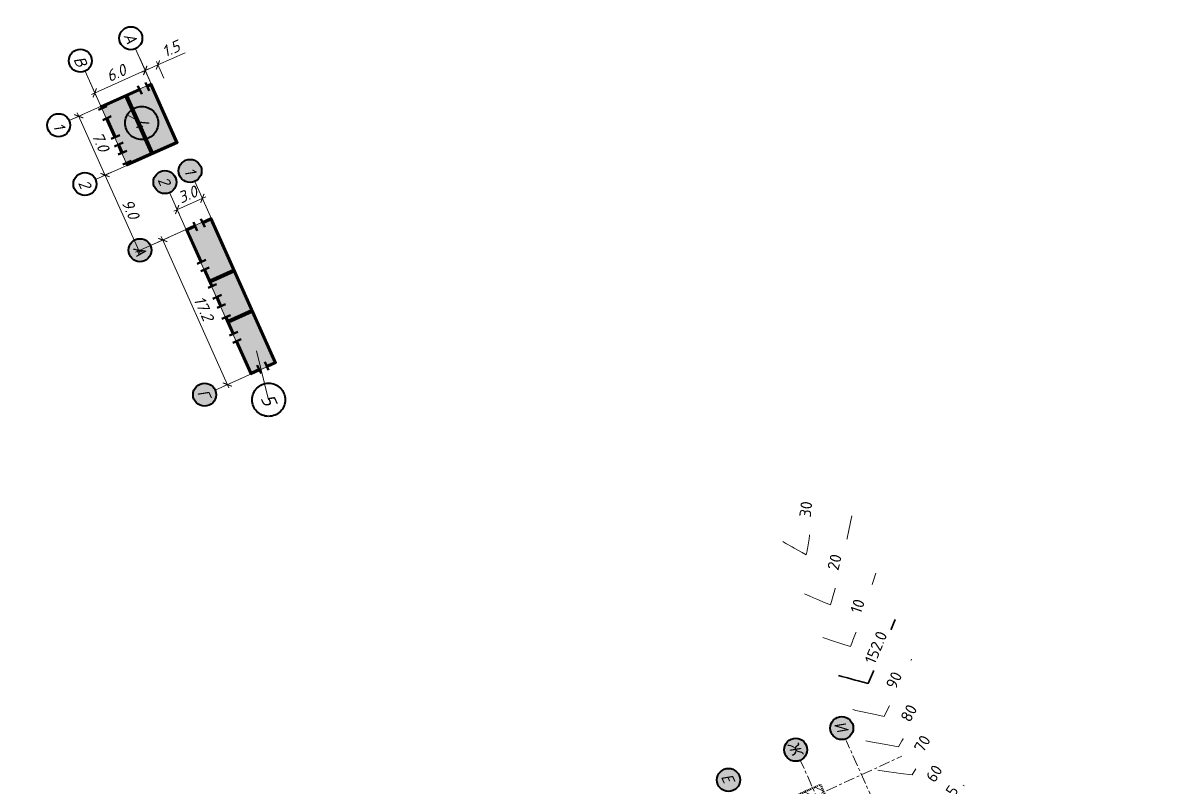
# Model space of a CAD drawing. Extents: x 9571 to 9933, y 11152 to 12208.
# Drawn here: x 9570.5 to 9695.4, y 12124.5 to 12207.5 of the extents above; entities that cross this region are included whole.
import ezdxf
from ezdxf import colors
from ezdxf.entities.mleader import LeaderData, LeaderLine
from ezdxf.enums import TextEntityAlignment as Align
from ezdxf.math import Vec2, Vec3

# ---------------------------------------------------------------- set-up
doc = ezdxf.new("R2010")
doc.units = 0
for name, pattern in [('ADSK_Линия сетки', [21, 12, -3, 3, -3]), ('Cплошная', [0]), ('осевая', [50.800000000000004, 31.75, -6.35, 6.35, -6.35]), ('Сверху', [3.96875, 2.38125, -1.5875])]:
    doc.linetypes.add(name, pattern=pattern)
doc.layers.add('prs_goriz doroga', color=11, linetype='Continuous', lineweight=15)
doc.layers.add('МГТ_ГП_ГЕНПЛАН', color=7, linetype='Continuous', lineweight=35)
for name, color, linetype, lineweight, true_color in [('МГТ_ГП_ЗДАНИЯ', 12, 'Continuous', 50, 0xbd0000), ('МГТ_ГП_ОСИ', 12, 'осевая', 20, 0xbd0000), ('МГТ_ГП_ПОР_СТЦентр', 12, 'осевая', 20, 0xbd0000)]:
    doc.layers.add(name, color=color, linetype=linetype, lineweight=lineweight, true_color=true_color)
doc.layers.add('МГТ_ГП_размеры', color=7, linetype='Continuous')
doc.styles.get("Standard").update_dxf_attribs({"font": 'arial.ttf'})
doc.styles.add('ГП', font='isocpeui.ttf')
doc.styles.add('СПДС', font='isocpeur.ttf')
doc.dimstyles.new('ГП_1000', dxfattribs={"dimscale": 0.5, "dimtxt": 2.5, "dimasz": 1.5, "dimexe": 0.8, "dimexo": 0, "dimgap": 0.8, "dimtad": 1, "dimdec": 1, "dimzin": 0, "dimdsep": 46, "dimtxsty": 'ГП', "dimblk": 'ARCHTICK', "dimcen": 3, "dimdle": 0.8, "dimclrd": 7, "dimclre": 7, "dimclrt": 7, "dimaunit": 1, "dimadec": 0, "dimazin": 0, "dimtfac": 1, "dimtdec": 1, "dimtmove": 0, "dimatfit": 3, "dimfxl": 0.18, "dimtolj": 1, "dimtzin": 0, "dimlwd": 18, "dimlwe": 18, "dimarcsym": 0})

# ---------------------------------------------------------------- blocks, each defined once
blk = doc.blocks.new('_ArchTick')
at = {"color": 0, "linetype": 'ByBlock', "const_width": 0.15}
blk.add_lwpolyline([(-0.5, -0.5), (0.5, 0.5)], dxfattribs=at)
blk = doc.blocks.new('*D140')
at = {"layer": 'МГТ_ГП_размеры', "color": 7, "linetype": 'Continuous', "lineweight": 18, "transparency": 16777216}
for p, q in [((-1.862329418798255, 3.00000000000364), (-2.781290754638941, 3.00000000000364)), ((-2.381290754638941, 3.40000000000364), (-2.38129075463894, -0.4000000000036382)), ((-1.862329418796436, -3.637978807091715e-12), (-2.78129075463894, -3.638126587345549e-12))]:
    blk.add_line(p, q, dxfattribs=at)
at = {"layer": 'МГТ_ГП_размеры', "color": 7, "lineweight": 18, "transparency": 16777216, "xscale": 0.75, "yscale": 0.75, "zscale": 0.75}
for p, rotation in [((-2.381290754638941, 3.00000000000364), 90), ((-2.38129075463894, -3.638062262439562e-12), 270)]:
    blk.add_blockref('_ArchTick', p, dxfattribs=dict(at, rotation=rotation))
at = {"layer": 'МГТ_ГП_размеры', "color": 7, "transparency": 16777216, "insert": (-3.40629075463894, 1.700000000004366), "char_height": 1.25, "attachment_point": 5, "rotation": 90, "style": 'ГП'}
blk.add_mtext('\\A1;3.0', dxfattribs=at)
blk = doc.blocks.new('*D141')
at = {"layer": 'МГТ_ГП_размеры', "color": 7, "linetype": 'Continuous', "lineweight": 18, "transparency": 16777216}
for p, q in [((0, -1.138016769240494), (-1.250310899859156e-16, -3.179929426391391)), ((17.19999999999891, -1.138016769244132), (17.19999999999891, -3.179929426391391)), ((-0.4000000000000001, -2.779929426391391), (17.59999999999891, -2.779929426391391))]:
    blk.add_line(p, q, dxfattribs=at)
at = {"layer": 'МГТ_ГП_размеры', "color": 7, "lineweight": 18, "transparency": 16777216, "xscale": 0.75, "yscale": 0.75, "zscale": 0.75, "rotation": 180}
blk.add_blockref('_ArchTick', (-1.005381540029686e-16, -2.779929426391391), dxfattribs=at)
at = {"layer": 'МГТ_ГП_размеры', "color": 7, "lineweight": 18, "transparency": 16777216, "xscale": 0.75, "yscale": 0.75, "zscale": 0.75}
blk.add_blockref('_ArchTick', (17.19999999999891, -2.779929426391391), dxfattribs=at)
at = {"layer": 'МГТ_ГП_размеры', "color": 7, "transparency": 16777216, "insert": (8.599999999999454, -1.746880183967148), "char_height": 1.25, "attachment_point": 5, "style": 'ГП'}
blk.add_mtext('\\A1;17.2', dxfattribs=at)
blk = doc.blocks.new('*D135')
at = {"layer": 'МГТ_ГП_размеры', "color": 7, "linetype": 'Continuous', "lineweight": 18, "transparency": 16777216}
for p, q in [((1.083311613576605e-15, -2.156540570031211), (1.242814127786238e-15, -3.024831815695868)), ((7.000000000000002, -2.15654057002757), (7.000000000000002, -3.024831815695866)), ((-0.3999999999999989, -2.624831815695868), (7.400000000000002, -2.624831815695866))]:
    blk.add_line(p, q, dxfattribs=at)
at = {"layer": 'МГТ_ГП_размеры', "color": 7, "lineweight": 18, "transparency": 16777216, "xscale": 0.75, "yscale": 0.75, "zscale": 0.75, "rotation": 179.9999999999999}
blk.add_blockref('_ArchTick', (1.169335319837397e-15, -2.624831815695868), dxfattribs=at)
at = {"layer": 'МГТ_ГП_размеры', "color": 7, "lineweight": 18, "transparency": 16777216, "xscale": 0.75, "yscale": 0.75, "zscale": 0.75}
blk.add_blockref('_ArchTick', (7.000000000000002, -2.624831815695866), dxfattribs=at)
at = {"layer": 'МГТ_ГП_размеры', "color": 7, "transparency": 16777216, "insert": (3.500000000000001, -1.591782573271626), "char_height": 1.25, "attachment_point": 5, "style": 'ГП'}
blk.add_mtext('\\A1;7.0', dxfattribs=at)
blk = doc.blocks.new('*D136')
at = {"layer": 'МГТ_ГП_размеры', "color": 7, "linetype": 'Continuous', "lineweight": 18, "transparency": 16777216}
for p, q in [((-1.608819699751619, -0.4000000000036384), (-1.608819699751621, 6.399999999998181)), ((-3.043874447508644, 5.99999999999818), (-1.208819699751621, 5.999999999998181)), ((-3.043874447509551, -3.638654682990852e-12), (-1.208819699751619, -3.638359583680525e-12))]:
    blk.add_line(p, q, dxfattribs=at)
at = {"layer": 'МГТ_ГП_размеры', "color": 7, "lineweight": 18, "transparency": 16777216, "xscale": 0.75, "yscale": 0.75, "zscale": 0.75}
for p, rotation in [((-1.608819699751621, 5.999999999998181), 90), ((-1.608819699751619, -3.638423908586512e-12), 270)]:
    blk.add_blockref('_ArchTick', p, dxfattribs=dict(at, rotation=rotation))
at = {"layer": 'МГТ_ГП_размеры', "color": 7, "transparency": 16777216, "insert": (-2.633819699751619, 2.999999999997271), "char_height": 1.25, "attachment_point": 5, "rotation": 90.00000000000001, "style": 'ГП'}
blk.add_mtext('\\A1;6.0', dxfattribs=at)
blk = doc.blocks.new('*D142')
at = {"layer": 'МГТ_ГП_ГЕНПЛАН', "color": 7, "linetype": 'Continuous', "lineweight": 18, "transparency": 16777216}
for p, q in [((9580.118900473037, 12191.32094812496), (9579.054163047804, 12190.84518406912)), ((9579.256177967838, 12191.37356837253), (9583.254202914079, 12182.42617788539)), ((9586.253834737015, 12184.20464087753), (9582.725818610677, 12182.62819280542))]:
    blk.add_line(p, q, dxfattribs=at)
at = {"layer": 'МГТ_ГП_ГЕНПЛАН', "color": 7, "lineweight": 18, "transparency": 16777216, "xscale": 0.75, "yscale": 0.75, "zscale": 0.75}
for p, rotation in [((9579.419362659522, 12191.00836876081), 114.0768579740528), ((9583.091018222396, 12182.79137749711), 294.0768579740528)]:
    blk.add_blockref('_ArchTick', p, dxfattribs=dict(at, rotation=rotation))
at = {"layer": 'МГТ_ГП_ГЕНПЛАН', "color": 7, "transparency": 16777216, "insert": (9582.19101444599, 12187.31803390139), "char_height": 1.25, "attachment_point": 5, "rotation": 294.07685797405276, "style": 'ГП', "bg_fill": 3, "box_fill_scale": 1.1, "bg_fill_color": 256, "bg_fill_true_color": 13158600, "bg_fill_transparency": 0}
blk.add_mtext('\\A1;9.0', dxfattribs=at)
blk = doc.blocks.new('*D143')
at = {"layer": 'МГТ_ГП_ГЕНПЛАН', "color": 7, "linetype": 'Continuous', "lineweight": 18, "transparency": 16777216}
for p, q in [((9585.166504283701, 12202.97664702546), (9588.118015728985, 12204.2954914868)), ((9583.427330237111, 12202.19951974638), (9585.166504283701, 12202.97664702546)), ((9584.438093630677, 12200.91796326757), (9583.62934515715, 12202.72790404979)), ((9585.812189289103, 12201.53163456238), (9585.003319592017, 12203.34184663718))]:
    blk.add_line(p, q, dxfattribs=at)
at = {"layer": 'МГТ_ГП_ГЕНПЛАН', "color": 7, "lineweight": 18, "transparency": 16777216, "xscale": 0.75, "yscale": 0.75, "zscale": 0.75}
for p, rotation in [((9583.792529848834, 12202.36270443807), 204.0768579740527), ((9585.166504283701, 12202.97664702546), 24.07685797405275)]:
    blk.add_blockref('_ArchTick', p, dxfattribs=dict(at, rotation=rotation))
at = {"layer": 'МГТ_ГП_ГЕНПЛАН', "color": 7, "transparency": 16777216, "insert": (9586.566473869892, 12204.72487890961), "char_height": 1.25, "attachment_point": 5, "rotation": 24.07685797405275, "style": 'ГП'}
blk.add_mtext('\\A1;1.5', dxfattribs=at)
blk = doc.blocks.new('Кружок')
at = {"layer": 'МГТ_ГП_ОСИ', "color": 7, "lineweight": 40, "transparency": 16777216}
blk.add_circle((0, 0), 3, dxfattribs=at)
at = {"layer": 'МГТ_ГП_ОСИ', "color": 7, "transparency": 16777216, "style": 'ГП'}
blk.add_attdef('Н-Р', text='', height=2.5, dxfattribs=at).set_placement((0, 0), align=Align.MIDDLE_CENTER)
blk = doc.blocks.new('_None')
blk = doc.blocks.new('Ном_оси')
at = {"layer": 'МГТ_ГП_ОСИ', "true_color": 0xffffff}
h = blk.add_hatch(color=7, dxfattribs=at)
h.dxf.hatch_style = 1
edge = h.paths.add_edge_path()
edge.add_arc((0, 0), 2.5, 0, 360)
at = {"layer": 'МГТ_ГП_ОСИ', "linetype": 'Cплошная', "lineweight": 40}
blk.add_circle((0, 0), 2.5, dxfattribs=at)
at = {"layer": 'МГТ_ГП_ОСИ', "style": 'ГП'}
blk.add_attdef('ОСЬ', text='', height=2.5, dxfattribs=at).set_placement((-0.4332506942569481, 0), align=Align.MIDDLE_CENTER)
blk = doc.blocks.new('Каланчевка 14.10.19')
at = {"layer": 'МГТ_ГП_ЗДАНИЯ', "linetype": 'Continuous', "lineweight": 15, "ltscale": 0.4, "true_color": 0xd2515b}
h = blk.add_hatch(dxfattribs=at)
h.set_pattern_fill('ANSI31', color=13, scale=299.9999999999999, angle=90)
h.set_pattern_definition([(135, (0, 0), (-673.5192090801862, -673.5192090801862), [])])
h.paths.add_polyline_path([(-618.6534720737109, 9747.843425277853), (-2852.947494676233, 41168.50430662407), (-5259.321204375769, 40985.61580025619), (-5578.504196560298, 45185.2977607568), (-7410.7726349908, 45055.0068532788), (-9240.830962663944, 70790.94022874007), (-28.26439886528533, 71446.03728363835), (-1291.031558362356, 89406.37170869691), (8483.591458398374, 90101.43607612117), (8909.632566169461, 84110.06115707921), (15628.9629404252, 84587.86650139667), (15272.92287539062, 90577.69919529199), (25037.77481478336, 91272.06875047667), (26146.72626439732, 73307.31656740213), (31046.16807030101, 73655.71132530869), (34849.74815061292, 12270.24735253048), (28445.36806782405, 11814.83783102204), (28224.44627760159, 15136.92706998083), (5543.418133829429, 13643.70779277227), (5788.053915602715, 10203.41843927605)])
at = {"layer": 'МГТ_ГП_ЗДАНИЯ', "linetype": 'Сверху', "lineweight": 40}
blk.add_lwpolyline([(-5552.23084894694, 44839.60357680733), (-5578.504196560298, 45185.2977607568), (-7410.772634990801, 45055.00685327881), (-9240.830962663924, 70790.94022874007), (-28.26439886528533, 71446.03728363835), (-1291.031558362356, 89406.37170869691), (8484.123330238275, 90093.95641384539), (8909.632566169457, 84110.06115707921), (15628.9629404252, 84587.86650139667), (15272.92287539062, 90577.69919529199), (25037.77481478336, 91272.06875047667), (26146.72626439732, 73307.31656740213), (31046.16807030101, 73655.71132530869)], dxfattribs=at)
at = {"layer": 'МГТ_ГП_ОСИ', "linetype": 'ADSK_Линия сетки', "ltscale": 100}
for p, q in [((29302.59601922135, 7591.445045458589), (23942.55436449224, 94422.00996487445)), ((34712.29876714422, 7925.385428035632), (29352.2571124151, 94755.95034745146)), ((-16445.033452726, 87420.91411675663), (34501.2870437418, 91043.65966589467))]:
    blk.add_line(p, q, dxfattribs=at)
at = {"layer": 'МГТ_ГП_ОСИ', "xscale": 500.0000000000001, "yscale": 500.0000000000001, "zscale": 500.0000000000001, "rotation": 273.9999999999999}
for p, values in [((29376.33399473812, 96191.50723060375), {'ОСЬ': 'И'}), ((15879.63659846759, 95239.65694616744), {'ОСЬ': 'Е'}), ((23861.30048861821, 95744.27839690915), {'ОСЬ': 'Ж'})]:
    blk.add_blockref('Ном_оси', p, dxfattribs=at).add_auto_attribs(values)
blk = doc.blocks.new('верт комсомольская')
at = {"layer": 'prs_goriz doroga'}
for points, elevation in [([(9653.040812303603, 12151.1754964156), (9653.382891362307, 12150.97778609212), (9654.048794132523, 12150.59291642894), (9654.282685539314, 12150.46384258636), (9655.123576201182, 12149.99979394767), (9655.589110561541, 12149.75445841497), (9655.673038181461, 12150.1903902535), (9655.688594708063, 12150.27119303629), (9655.708499964296, 12150.38649976465), (9655.897421428086, 12151.48087984448), (9655.953772636232, 12151.85085719736), (9656.079728509767, 12152.67782829881), (9656.15646475882, 12153.26113264041), (9656.235516592025, 12153.86203870618), (9656.32592060955, 12154.6813013723), (9656.364786286264, 12155.03351136027), (9656.387488725311, 12155.28952723318), (9656.46753817631, 12156.19224654151), (9656.524320155955, 12157.0458221851)], 152.2999999999956), ([(9655.407740223267, 12145.49033543357), (9655.883913628315, 12145.2815393999), (9656.388282188573, 12145.06038014621), (9656.719457116258, 12144.92170512102), (9657.622197048811, 12144.54369497465), (9657.730739735329, 12144.50029784415), (9658.203708275976, 12144.31119733318), (9658.385705952245, 12144.91043627254), (9658.435790137193, 12145.08549487588), (9658.753665463848, 12146.19656039044), (9658.942539250715, 12146.9009652305), (9659.095100924535, 12147.46994403497), (9659.310767372961, 12148.33329104591), (9659.410013138666, 12148.73058759247), (9659.47003891679, 12148.99032775557), (9659.698402883034, 12149.97849143609), (9660.543690713908, 12153.96549793277)], 152.1999999999956), ([(9657.374314587563, 12140.76678988269), (9657.611081546029, 12140.68450235375), (9658.316090828099, 12140.4394788417), (9659.433984417943, 12140.06892506506), (9659.682638973989, 12139.98650229633), (9660.388102605051, 12139.76356517812), (9660.598907806108, 12140.30848254097), (9660.655040770243, 12140.45358250355), (9660.999057731264, 12141.38121342643), (9661.155633567501, 12141.80341524764), (9661.385261330497, 12142.45107635794), (9661.629697878163, 12143.14050538774), (9662.011824384877, 12144.27129174678), (9662.077234644561, 12144.46485337648), (9662.1148353749, 12144.58199391444), (9663.130831176764, 12147.7472062316)], 152.0999999999956), ([(9660.640516351461, 12132.92164906818), (9660.977312126828, 12132.84272345414), (9661.865150170994, 12132.6453302694), (9662.556125403245, 12132.49170562741), (9662.917829296312, 12132.41548943641), (9664.030244349335, 12132.18108765145), (9664.709197130074, 12133.52590485678), (9665.088633949852, 12134.29865790354), (9665.422055057856, 12134.97769631951), (9666.035515917638, 12136.26397162478), (9666.108375966098, 12136.41674107956), (9666.145441773204, 12136.49686855322), (9667.022624901627, 12138.39313018918)], 151.8999999999957), ([(9662.057765271767, 12129.51753684465), (9662.944776174132, 12129.35024977886), (9663.633949016654, 12129.22753616409), (9664.629749715124, 12129.05022461645), (9665.61341974958, 12128.88511711104), (9665.97217936834, 12129.52813642177), (9666.099394212735, 12129.75614870989), (9666.355099082844, 12130.22533147481), (9666.918412405092, 12131.25893283694), (9667.183956114137, 12131.75821523059), (9667.710888648002, 12132.74896789329), (9667.773595717354, 12132.86991320131), (9668.631858677805, 12134.5252748565)], 151.7999999999957), ([(9663.37453231761, 12126.35477359813), (9663.572304656092, 12126.32353564636), (9664.307480513133, 12126.21447453637), (9665.33691196611, 12126.06176150064), (9665.815604776199, 12125.99520930273), (9667.086413914589, 12125.81852993864), (9667.990098007658, 12127.33618395732), (9668.404914257286, 12128.04752321472), (9668.888749969039, 12128.87721910106), (9670.099210598188, 12130.99843802634)], 151.6999999999957), ([(9664.608447589859, 12123.39101331517), (9665.574919637531, 12123.27388024979), (9666.283000283176, 12123.18806332755), (9666.905967347833, 12123.1178803562), (9668.153805467486, 12122.97729991147), (9668.46685327781, 12122.94463013367), (9668.58787451345, 12123.13293181828), (9668.637025900825, 12123.20940838865), (9668.749021004965, 12123.38684917338), (9669.641875736499, 12124.80145426202), (9670.390615158367, 12126.01016373048), (9670.620173929508, 12126.3807464087), (9670.718375530905, 12126.54238231209), (9671.451273443321, 12127.74870292689)], 151.5999999999957)]:
    blk.add_lwpolyline(points, dxfattribs=dict(at, elevation=elevation))
at = {"layer": 'prs_goriz doroga', "color": 12, "lineweight": 35}
for points, elevation in [([(9659.093749081178, 12136.63685343087), (9659.434440944951, 12136.53914463787), (9660.079054383317, 12136.36318186228), (9660.9071130127, 12136.13714330008), (9661.22597345514, 12136.05435384121), (9662.304250455, 12135.77438819652), (9662.894388126077, 12137.09170434195), (9663.129335254207, 12137.6341581675), (9663.501104845189, 12138.49251229362), (9663.69860629636, 12138.96502523487), (9664.08128903228, 12139.88057569813), (9665.223392265474, 12142.71765509631)], 151.9999999999957), ([(9665.773646722913, 12120.59230339566), (9666.783922726603, 12120.49502380744), (9667.468053550512, 12120.42914877469), (9669.160880360729, 12120.27943658056), (9669.418522747297, 12120.25665090233), (9669.524416054974, 12120.24809486172), (9669.771694994895, 12120.22811504713), (9669.970174666918, 12120.52162952939), (9670.675060202351, 12121.58125909349), (9671.05468851507, 12122.1519409465), (9671.95186964426, 12123.52367854456), (9672.11264615057, 12123.76949644177), (9672.178022418573, 12123.87121793993), (9672.716152952293, 12124.70851633225)], 151.4999999999957)]:
    blk.add_lwpolyline(points, dxfattribs=dict(at, elevation=elevation))
at = {"layer": 'prs_goriz doroga', "color": 12, "lineweight": 35, "char_height": 1.249999999999999, "width": 3.534999999999998, "attachment_point": 5, "style": 'СПДС', "bg_fill": 2}
for s, insert, rotation in [('152.0', (9663.153161842016, 12139.67423198678), 67.37293779708281), ('151.5', (9670.72144883481, 12123.0580347968, -683.9000183105427), 56.63340111273846)]:
    blk.add_mtext(s, dxfattribs=dict(at, insert=insert, rotation=rotation))
at = {"layer": 'prs_goriz doroga', "char_height": 1.25, "width": 4.166249999999992, "attachment_point": 5, "style": 'СПДС', "bg_fill": 2}
for s, insert, rotation in [('10', (9661.157986144897, 12144.16305206576, 536.0000183105469), 71.27051765062586), ('90', (9665.113470729757, 12136.12909637975, 535.8000183105469), 64.55081608288774)]:
    blk.add_mtext(s, dxfattribs=dict(at, insert=insert, rotation=rotation))
at = {"layer": 'prs_goriz doroga', "char_height": 1.25, "width": 4.166249999999991, "attachment_point": 5, "style": 'СПДС', "bg_fill": 2}
for s, insert, rotation in [('20', (9658.655474309342, 12148.94788352976, 536.1000183105468), 76.31164776320696), ('80', (9666.722882571356, 12132.53989030928, 535.7000183105469), 61.96569119373353)]:
    blk.add_mtext(s, dxfattribs=dict(at, insert=insert, rotation=rotation))
at = {"layer": 'prs_goriz doroga', "char_height": 1.25, "attachment_point": 5, "style": 'СПДС', "bg_fill": 2}
for s, insert, width, rotation in [('30', (9655.537060180042, 12154.68967569411, 536.2000183105469), 4.166249999999992, 83.64690174009951), ('70', (9668.189257403645, 12129.22658846519, 535.6000183105468), 4.166249999999991, 60.181120391395574)]:
    blk.add_mtext(s, dxfattribs=dict(at, insert=insert, width=width, rotation=rotation))
at = {"layer": 'prs_goriz doroga', "insert": (9669.467079919803, 12125.98114151774, 535.5000183105469), "char_height": 1.25, "width": 4.166249999999992, "attachment_point": 5, "rotation": 58.13488543261553, "style": 'СПДС', "bg_fill": 2}
blk.add_mtext('60', dxfattribs=at)
blk = doc.blocks.new('*U139')
at = {"layer": 'МГТ_ГП_ЗДАНИЯ', "lineweight": 30, "true_color": 0xd14d58, "transparency": 33554610}
h = blk.add_hatch(color=13, dxfattribs=at)
h.dxf.hatch_style = 1
h.set_gradient(color1=(210, 81, 91), color2=(255, 240, 240), tint=1, name='HEMISPHERICAL')
h.paths.add_polyline_path([(-1.818989403545856e-12, 3.00000000001819), (17.19999999999709, 3.00000000001819), (17.19999999999709, 1.455191522836685e-11), (-2.728484105318785e-12, 1.637090463191271e-11)])
at = {"layer": 'МГТ_ГП_ЗДАНИЯ'}
h = blk.add_hatch(color=256, dxfattribs=at)
h.dxf.hatch_style = 1
h.paths.add_polyline_path([(17.19999999999527, 3.000000000023647), (-7.275957614183426e-12, 3.000000000025466), (-2.728484105318785e-12, 1.950000000018917), (0.09999999999399733, 1.950000000018917), (0.09999999999490683, 2.90000000002874), (17.09999999999491, 2.900000000021464), (17.09999999999673, 1.950000000008004), (17.19999999999618, 1.950000000008004)])
h = blk.add_hatch(color=256, dxfattribs=at)
h.dxf.hatch_style = 1
h.paths.add_polyline_path([(6.299999999997453, 2.900000000026921), (6.099999999998545, 2.900000000026921), (6.099999999996726, 0.1000000000185537), (6.299999999997453, 0.1000000000167347)])
h = blk.add_hatch(color=256, dxfattribs=at)
h.dxf.hatch_style = 1
h.paths.add_polyline_path([(11.09999999999127, 2.900000000023283), (10.89999999999236, 2.900000000023283), (10.8999999999869, 0.1000000000167347), (11.09999999998945, 0.1000000000167347)])
h = blk.add_hatch(color=256, dxfattribs=at)
h.dxf.hatch_style = 1
h.paths.add_polyline_path([(0.09999999999490683, 1.050000000032014), (-3.637978807091713e-12, 1.050000000032014), (-2.728484105318785e-12, 1.818989403545856e-11), (3.879999999997381, 2.000888343900442e-11), (3.87999999999829, 0.1000000000167347), (0.09999999999490683, 0.1000000000185537)])
h = blk.add_hatch(color=256, dxfattribs=at)
h.dxf.hatch_style = 1
h.paths.add_polyline_path([(6.749999999998181, 0.1000000000167347), (4.779999999989741, 0.1000000000167347), (4.779999999987922, 1.818989403545856e-11), (6.749999999998181, 1.818989403545856e-11)])
h = blk.add_hatch(color=256, dxfattribs=at)
h.dxf.hatch_style = 1
h.paths.add_polyline_path([(9.149999999988722, 0.1000000000167347), (8.050000000001091, 0.1000000000167347), (8.050000000001091, 1.818989403545856e-11), (9.149999999988722, 1.455191522836685e-11)])
h = blk.add_hatch(color=256, dxfattribs=at)
h.dxf.hatch_style = 1
h.paths.add_polyline_path([(12.42000000000098, 0.1000000000185537), (10.44999999998981, 0.1000000000167347), (10.44999999999254, 1.818989403545856e-11), (12.4200000000028, 1.818989403545856e-11)])
h = blk.add_hatch(color=256, dxfattribs=at)
h.dxf.hatch_style = 1
h.paths.add_polyline_path([(17.19999999999618, 1.050000000024738), (17.09999999999491, 1.0500000000211), (17.09999999999491, 0.1000000000130967), (13.3199999999888, 0.1000000000203727), (13.3199999999888, 1.818989403545856e-11), (17.19999999999527, 2.182787284255028e-11)])
at = {"layer": 'МГТ_ГП_ОСИ', "true_color": 0xffffff}
h = blk.add_hatch(color=7, dxfattribs=at)
h.dxf.hatch_style = 1
edge = h.paths.add_edge_path()
edge.add_arc((-5.644858631629177, 3.000000000012733), 1.25, 0, 360)
h = blk.add_hatch(color=7, dxfattribs=at)
h.dxf.hatch_style = 1
edge = h.paths.add_edge_path()
edge.add_arc((-5.644858631627358, 3.637978807091713e-12), 1.25, 0, 360)
h = blk.add_hatch(color=7, dxfattribs=at)
h.dxf.hatch_style = 1
edge = h.paths.add_edge_path()
edge.add_arc((1.818989403545856e-12, -5.488775605272167), 1.25, 0, 360)
h = blk.add_hatch(color=7, dxfattribs=at)
h.dxf.hatch_style = 1
edge = h.paths.add_edge_path()
edge.add_arc((17.20000000000073, -5.488775605263072), 1.25, 0, 360)
at = {"layer": 'МГТ_ГП_ЗДАНИЯ'}
for points in [[(-1.818989403545856e-12, 1.950000000008004), (-3.637978807091713e-12, 3.000000000021828), (17.19999999999709, 3.00000000001819), (17.19999999999891, 1.950000000004366)], [(0.09999999999672582, 1.950000000011642), (0.09999999999672582, 2.900000000023283), (17.09999999999764, 2.900000000017826), (17.09999999999854, 1.950000000004366)], [(6.099999999999454, 0.1000000000130967), (6.099999999998545, 2.900000000016007)], [(6.299999999997453, 0.1000000000149157), (6.299999999999272, 2.900000000017826)], [(10.89999999999054, 0.1000000000094587), (10.899999999996, 2.900000000014188)], [(11.09999999999218, 0.1000000000094587), (11.09999999999491, 2.900000000012369)], [(-0.4000000000014552, 1.950000000017099), (0.5999999999985448, 1.950000000011642)], [(17.59999999999491, 1.950000000006185), (16.59999999999673, 1.950000000004366)], [(-0.4000000000087311, 1.050000000033833), (0.5999999999912689, 1.0500000000211)], [(3.880000000001928, 1.455191522836685e-11), (-1.818989403545856e-12, 1.455191522836685e-11), (-9.094947017729282e-13, 1.050000000028376)], [(3.880000000000109, 0.1000000000149157), (0.09999999999854481, 0.1000000000149157), (0.09999999999763531, 1.050000000028376)], [(3.880000000001019, 0.6000000000112777), (3.880000000001928, -0.3999999999905413)], [(4.780000000000655, 0.6000000000058208), (4.779999999984284, -0.3999999999941792)], [(6.750000000003638, 0.1000000000149157), (4.779999999993379, 0.1000000000130967)], [(6.749999999998181, 1.455191522836685e-11), (4.779999999989741, 1.455191522836685e-11)], [(6.750000000009095, 0.6000000000021828), (6.749999999991815, -0.4000000000014552)], [(8.050000000012005, 0.6000000000058208), (8.049999999994725, -0.3999999999978172)], [(9.14999999999236, 0.1000000000167347), (8.05000000000291, 0.1000000000149157)], [(9.14999999999418, 1.455191522836685e-11), (8.050000000002001, 1.455191522836685e-11)], [(9.149999999983265, 0.6000000000058208), (9.149999999998727, -0.3999999999978172)], [(10.44999999998527, 0.5999999999985448), (10.45000000000073, -0.4000000000014552)], [(12.42000000000189, 0.1000000000167347), (10.44999999999163, 0.1000000000149157)], [(12.42000000000371, 1.637090463191271e-11), (10.44999999999527, 1.455191522836685e-11)], [(12.41999999999462, 0.6000000000021828), (12.42000000001008, -0.3999999999978172)], [(17.199999999998, 1.050000000017462), (17.199999999998, 1.818989403545856e-11), (13.31999999999243, 1.637090463191271e-11)], [(17.09999999999673, 1.050000000017462), (17.09999999999764, 0.1000000000167347), (13.31999999999152, 0.1000000000167347)], [(13.31999999999243, 0.6000000000076398), (13.31999999999152, -0.3999999999941792)], [(17.60000000000309, 1.050000000024738), (16.60000000000491, 1.050000000013824)]]:
    blk.add_lwpolyline(points, dxfattribs=at)
at = {"layer": 'МГТ_ГП_ОСИ'}
for points in [[(17.19999999999891, 3.00000000001819), (-4.394858631631905, 3.000000000010914)], [(-2.728484105318785e-12, 3.000000000020009), (0, -4.238775605270348)], [(17.19999999999527, 3.000000000014552), (17.19999999999891, -4.238775605275805)], [(17.20000000000164, 9.094947017729282e-12), (-4.394858631627358, 3.637978807091713e-12)]]:
    blk.add_lwpolyline(points, dxfattribs=at)
at = {"layer": 'МГТ_ГП_ОСИ', "linetype": 'Cплошная', "lineweight": 40}
for centre in [(-5.644858631629177, 3.000000000012733), (-5.644858631627358, 3.637978807091713e-12), (1.818989403545856e-12, -5.488775605272167), (17.20000000000073, -5.488775605263072)]:
    blk.add_circle(centre, 1.25, dxfattribs=at)
at = {"layer": 'МГТ_ГП_ОСИ', "char_height": 1.25, "attachment_point": 1, "style": 'ГП'}
for s, width, gutter_width, insert in [('\\pi0.71206;1', 1.877709224671022, 7.499999999999999, (-6.669104377631066, 3.601014577118609)), ('\\pi0.4952;2', 1.877709224671022, 7.499999999999999, (-6.712355410896101, 0.6023875058633683)), ('\\pi0.4881;А', 1.877709224671023, 7.500000000000001, (-1.024245746000885, -4.887761028167678)), ('\\pi0.46679;Г', 1.877709224671022, 7.499999999999999, (16.17575425399884, -4.887761028157196))]:
    blk.add_mtext_dynamic_manual_height_columns(s, width=width, gutter_width=gutter_width, heights=[0], dxfattribs=dict(at, insert=insert))
at = {"layer": 'МГТ_ГП_размеры'}
dim = blk.add_linear_dim(base=(-2.38129075463894, -3.638062262439562e-12), p1=(-1.862329418798254, 3.000000000003638), p2=(-1.862329418796435, -3.637978807091713e-12), angle=90, dimstyle='ГП_1000', dxfattribs=at)
dim.commit()
dim.dimension.update_dxf_attribs({"geometry": '*D140', "text_midpoint": (-2.38129075463894, 1.700000000004366), "dimtype": 160})
dim = blk.add_linear_dim(base=(17.19999999999891, -2.779929426391391), p1=(0, -1.138016769240494), p2=(17.19999999999891, -1.138016769244132), dimstyle='ГП_1000', dxfattribs=at)
dim.commit()
dim.dimension.update_dxf_attribs({"geometry": '*D141', "text_midpoint": (8.599999999999454, -1.746880183967148)})
blk = doc.blocks.new('*U134')
at = {"layer": 'МГТ_ГП_ЗДАНИЯ', "lineweight": 30, "true_color": 0xd14d58, "transparency": 33554610}
h = blk.add_hatch(color=13, dxfattribs=at)
h.dxf.hatch_style = 1
h.set_gradient(color1=(210, 81, 91), color2=(255, 240, 240), tint=1, name='HEMISPHERICAL')
h.paths.add_polyline_path([(-1.818989403545856e-12, 6.000000000005457), (7, 6.000000000007276), (7.000000000000909, 1.818989403545856e-12), (-1.818989403545856e-12, 1.818989403545856e-12)])
at = {"layer": 'МГТ_ГП_ЗДАНИЯ'}
h = blk.add_hatch(color=256, dxfattribs=at)
h.dxf.hatch_style = 1
h.paths.add_polyline_path([(6.999999999998181, 6.000000000012733), (-4.547473508864641e-12, 6.000000000009095), (-5.456968210637569e-12, 5.5), (0.09999999999672582, 5.499999999998181), (0.09999999999672582, 5.900000000016007), (6.899999999997817, 5.900000000006912), (6.899999999995089, 0.1000000000040018), (6.749999999996362, 0.1000000000040018), (6.749999999997272, 7.275957614183426e-12), (6.999999999996362, 7.275957614183426e-12)])
h = blk.add_hatch(color=256, dxfattribs=at)
h.dxf.hatch_style = 1
h.paths.add_polyline_path([(0.09999999999672582, 4.599999999998545), (-1.818989403545856e-12, 4.599999999998545), (-3.637978807091713e-12, 3.637978807091713e-12), (0.249999999996362, 0), (0.2499999999990905, 0.1000000000003638), (0.09999999999672582, 0.1000000000003638)])
h = blk.add_hatch(color=256, dxfattribs=at)
h.dxf.hatch_style = 1
h.paths.add_polyline_path([(6.899999999998727, 3.10000000000764), (0.09999999999672582, 3.100000000002183), (0.09999999999854481, 2.900000000008731), (6.899999999997817, 2.900000000003274)])
h = blk.add_hatch(color=256, dxfattribs=at)
h.dxf.hatch_style = 1
h.paths.add_polyline_path([(3.68000000000211, 0.1000000000021828), (1.450000000000728, 0.1000000000021828), (1.44999999999709, 3.637978807091713e-12), (3.680000000003929, 5.456968210637569e-12)])
h = blk.add_hatch(color=256, dxfattribs=at)
h.dxf.hatch_style = 1
h.paths.add_polyline_path([(5.549999999996544, 0.1000000000058208), (4.580000000000837, 0.1000000000003638), (4.580000000001746, 3.637978807091713e-12), (5.549999999998363, 0)])
at = {"layer": 'МГТ_ГП_ОСИ', "true_color": 0xffffff}
h = blk.add_hatch(color=7, dxfattribs=at)
h.dxf.hatch_style = 1
edge = h.paths.add_edge_path()
edge.add_arc((-5.436260335661197, 6), 1.249999999999999, -1.272221872585407e-14, 360)
h = blk.add_hatch(color=7, dxfattribs=at)
h.dxf.hatch_style = 1
edge = h.paths.add_edge_path()
edge.add_arc((-5.436260335665793, 3.637978807091713e-12), 1.249999999999999, -1.272221872585407e-14, 360)
h = blk.add_hatch(color=7, dxfattribs=at)
h.dxf.hatch_style = 1
edge = h.paths.add_edge_path()
edge.add_arc((0, -5.017694586604193), 1.249999999999999, -1.272221872585407e-14, 360)
h = blk.add_hatch(color=7, dxfattribs=at)
h.dxf.hatch_style = 1
edge = h.paths.add_edge_path()
edge.add_arc((6.999999999998181, -5.017694586604193), 1.249999999999999, -1.272221872585407e-14, 360)
at = {"layer": 'МГТ_ГП_ЗДАНИЯ'}
for points in [[(-0.3999999999996362, 5.499999999996362), (0.6000000000003638, 5.499999999992724)], [(0, 5.499999999996362), (-9.094947017729282e-13, 6.000000000007276), (6.999999999995453, 6.000000000007276), (6.999999999999091, 3.637978807091713e-12), (6.75, 1.818989403545856e-12)], [(0.09999999999854481, 5.499999999996362), (0.0999999999994543, 5.900000000008731), (6.899999999999636, 5.900000000005093), (6.899999999997817, 0.1000000000021828), (6.749999999997272, 0.1000000000021828)], [(-0.4000000000032742, 4.599999999998545), (0.5999999999967258, 4.599999999991269)], [(0.249999999998181, 0), (0, -3.637978807091713e-12), (0, 4.599999999993088)], [(0.250000000001819, 0.09999999999672582), (0.0999999999994543, 0.09999999999672582), (0.0999999999994543, 4.599999999993088)], [(0.0999999999994543, 3.100000000002183), (6.899999999997817, 3.100000000002183)], [(0.09999999999672582, 2.900000000001455), (6.899999999997817, 2.900000000001455)], [(0.249999999998181, -0.4000000000050932), (0.250000000001819, 0.5999999999949068)], [(1.450000000000728, -0.4000000000014552), (1.450000000001637, 0.5999999999930878)], [(3.68000000000211, 0.1000000000003638), (1.449999999998909, 0.09999999999854481)], [(3.680000000004839, 3.637978807091713e-12), (1.449999999998909, 0)], [(3.680000000005748, -0.4000000000050932), (3.680000000000291, 0.5999999999912689)], [(4.580000000005384, -0.4000000000014552), (4.579999999999018, 0.5999999999985448)], [(5.549999999998363, 0.1000000000003638), (4.580000000003565, 0.1000000000021828)], [(5.550000000001091, -3.637978807091713e-12), (4.580000000001746, 3.637978807091713e-12)], [(5.550000000000182, -0.3999999999941792), (5.549999999995634, 0.5999999999985448)], [(6.750000000000909, -0.3999999999959982), (6.749999999994543, 0.6000000000058208)]]:
    blk.add_lwpolyline(points, dxfattribs=at)
at = {"layer": 'МГТ_ГП_ОСИ'}
for points in [[(6.999999999995453, 6.000000000007276), (-4.186260335664883, 6)], [(-1.818989403545856e-12, 6.000000000005457), (1.818989403545856e-12, -3.767694586604193)], [(6.999999999995453, 6.000000000007276), (7, -3.767694586607831)], [(6.999999999996362, 7.275957614183426e-12), (-4.186260335667612, 0)]]:
    blk.add_lwpolyline(points, dxfattribs=at)
at = {"layer": 'МГТ_ГП_ОСИ', "linetype": 'Cплошная', "lineweight": 40}
for centre in [(-5.436260335662155, 6), (-5.436260335665793, 3.637978807091713e-12), (0, -5.017694586604193), (6.999999999998181, -5.017694586604193)]:
    blk.add_circle(centre, 1.249999999999999, dxfattribs=at)
at = {"layer": 'МГТ_ГП_ОСИ', "attachment_point": 1, "style": 'ГП'}
for s, width, gutter_width, insert, char_height in [('\\pi0.4881;А', 1.877709224671021, 7.499999999999996, (-6.521784754728363, 6.602517510938787), 1.249999999999999), ('\\pi0.46063;В', 1.877709224671022, 7.499999999999999, (-6.364219021831559, 0.6025175109425618), 1.25), ('\\pi0.71206;1', 1.877709224671023, 7.500000000000001, (-0.9279586861618105, -4.415177075657922), 1.25), ('\\pi0.4952;2', 1.877709224671022, 7.499999999999999, (6.072041313836962, -4.41517707566527), 1.25)]:
    blk.add_mtext_dynamic_manual_height_columns(s, width=width, gutter_width=gutter_width, heights=[0], dxfattribs=dict(at, insert=insert, char_height=char_height))
at = {"layer": 'МГТ_ГП_размеры'}
dim = blk.add_linear_dim(base=(-1.60881969975162, 5.999999999998179), p1=(-3.043874447509552, -3.637978807091713e-12), p2=(-3.043874447508642, 5.999999999998181), angle=90, dimstyle='ГП_1000', dxfattribs=at)
dim.commit()
dim.dimension.update_dxf_attribs({"geometry": '*D136', "text_midpoint": (-2.633819699751619, 2.999999999997271)})
dim = blk.add_linear_dim(base=(7.000000000000001, -2.62483181569587), p1=(0, -2.156540570031211), p2=(7, -2.156540570027573), dimstyle='ГП_1000', dxfattribs=at)
dim.commit()
dim.dimension.update_dxf_attribs({"geometry": '*D135', "text_midpoint": (3.5, -1.591782573271627)})

msp = doc.modelspace()

# ---------------------------------------------------------------- block references
at = {"layer": 'МГТ_ГП_ЗДАНИЯ', "rotation": 294.0768579740528}
for name, p in [('*U134', (9578.960099454871, 12198.47019289231)), ('*U139', (9588.22497507961, 12185.08541927583))]:
    msp.add_blockref(name, p, dxfattribs=at)
at = {"layer": 'МГТ_ГП_ЗДАНИЯ', "color": 3, "xscale": 0.001, "yscale": 0.001, "zscale": 0.001, "rotation": 20.54660659143665}
msp.add_blockref('Каланчевка 14.10.19', (9665.695442150798, 12030.5302462047), dxfattribs=at)

# ---------------------------------------------------------------- dimensions: what is measured, and where the dimension line sits
at = {"layer": 'МГТ_ГП_ГЕНПЛАН', "color": 116, "true_color": 0x136734}
dim = msp.add_linear_dim(base=(9585.1665042837, 12202.97664702547), p1=(9584.43809363067, 12200.91796326756), p2=(9585.812189289096, 12201.53163456238), angle=24.07685797405278, dimstyle='ГП_1000', dxfattribs=at)
dim.commit()
dim.dimension.update_dxf_attribs({"geometry": '*D143', "text_midpoint": (9586.56647386989, 12204.72487890961)})

# ---------------------------------------------------------------- leaders
at = {"layer": 'МГТ_ГП_ОСИ', "color": 6}
ml = msp.add_multileader_block('Standard', dxfattribs=at)
ml.set_content('Кружок', color=7, scale=0.6)
ml.set_attribute('Н-Р', '4', width=0)
ml.set_leader_properties(color=7, linetype='ByLayer', lineweight=15)
ml.set_arrow_properties(name='NONE')
ml.build(insert=Vec2(0, 0))
ml.multileader.update_dxf_attribs({"has_dogleg": 0, "text_left_attachment_type": 6, "text_right_attachment_type": 6, "dogleg_length": 1, "arrow_head_size": 0.8999999999999999, "block_connection_type": 1})
ctx = ml.context
ctx.base_point, ctx.char_height, ctx.arrow_head_size, ctx.landing_gap_size, ctx.plane_origin, ctx.plane_x_axis, ctx.plane_y_axis = Vec3(9583.40446225282, 12196.66776102489), 1.5, 0.8999999999999999, 0.6, Vec3(9575.648294297898, 12200.2937717103), Vec3(0.407961729208038, -0.9129990292993677), Vec3(0.9129990292993677, 0.407961729208038)
ctx.left_attachment, ctx.right_attachment, ctx.attachment_type = 6, 6, 1
notes = []
notes.append((ctx, [(0, (1, 1, 0), (9583.159685215294, 12197.21556044247), (0.407961729208038, -0.9129990292993677), 0.6, [(0, [(9581.740310004923, 12197.59609520554)], 0, [])])]))
ctx.block.insert, ctx.block.rotation = Vec3(9583.40446225282, 12196.66776102489), 5.132609425566962
ml = msp.add_multileader_block('Standard', dxfattribs=at)
ml.set_content('Кружок', color=7, scale=0.6)
ml.set_attribute('Н-Р', '5', width=0)
ml.set_leader_properties(color=7, linetype='ByLayer', lineweight=15)
ml.set_arrow_properties(name='NONE')
ml.build(insert=Vec2(0, 0))
ml.multileader.update_dxf_attribs({"has_dogleg": 0, "text_left_attachment_type": 6, "text_right_attachment_type": 6, "dogleg_length": 1, "arrow_head_size": 0.8999999999999999, "block_connection_type": 1})
ctx = ml.context
ctx.base_point, ctx.char_height, ctx.arrow_head_size, ctx.landing_gap_size, ctx.plane_origin, ctx.plane_x_axis, ctx.plane_y_axis = Vec3(9597.187688431968, 12166.58906674511), 1.5, 0.8999999999999999, 0.6, Vec3(9589.431520477046, 12170.21507743053), Vec3(0.407961729208038, -0.9129990292993677), Vec3(0.9129990292993677, 0.407961729208038)
ctx.left_attachment, ctx.right_attachment, ctx.attachment_type = 6, 6, 1
notes.append((ctx, [(0, (1, 1, 0), (9596.942911394442, 12167.13686616269), (0.407961729208038, -0.9129990292993677), 0.6, [(0, [(9595.86776858672, 12171.91511752301)], 0, [])])]))
ctx.block.insert, ctx.block.rotation = Vec3(9597.187688431968, 12166.58906674511), 5.132609425566962
for ctx, leaders in notes:
    for number, flags, end, landing, length, lines in leaders:
        leader = LeaderData()
        leader.index, (leader.has_last_leader_line, leader.has_dogleg_vector, leader.attachment_direction) = number, flags
        leader.last_leader_point, leader.dogleg_vector, leader.dogleg_length = Vec3(end), Vec3(landing), length
        for number, points, colour, breaks in lines:
            line = LeaderLine()
            line.index, line.vertices, line.color, line.breaks = number, Vec3.list(points), colors.encode_raw_color(colour), breaks
            leader.lines.append(line)
        ctx.leaders.append(leader)

# ---------------------------------------------------------------- next in the draw order: block references
at = {"layer": 'МГТ_ГП_ПОР_СТЦентр'}
msp.add_blockref('верт комсомольская', (0, 0), dxfattribs=at)

# ---------------------------------------------------------------- next in the draw order: dimensions: what is measured, and where the dimension line sits
at = {"layer": 'МГТ_ГП_ГЕНПЛАН', "color": 116, "true_color": 0x136734}
dim = msp.add_linear_dim(base=(9583.091018222396, 12182.79137749711), p1=(9580.118900473035, 12191.32094812495), p2=(9586.253834737015, 12184.20464087753), angle=294.0768579740528, dimstyle='ГП_1000', override={"dimtfill": 1}, dxfattribs=at)
dim.commit()
dim.dimension.update_dxf_attribs({"geometry": '*D142', "text_midpoint": (9582.19101444599, 12187.3180339014)})

doc.saveas('drawing.dxf')
